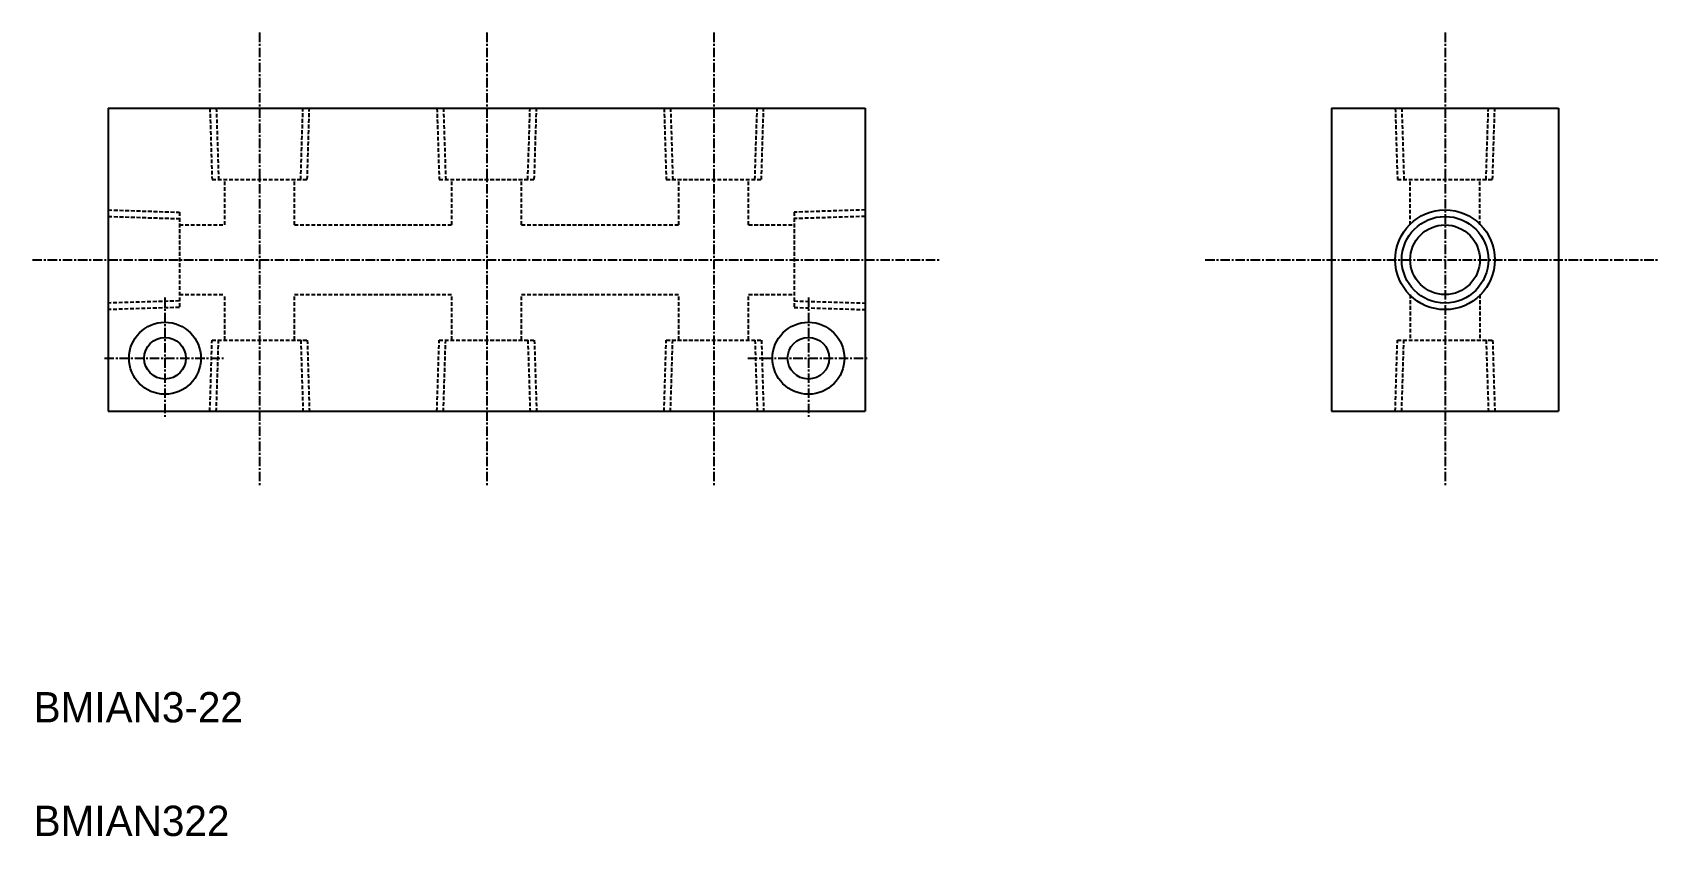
# Model space of a CAD drawing. Extents: x 1032 to 1247, y 37 to 143.
import ezdxf

# ---------------------------------------------------------------- set-up
doc = ezdxf.new("R2010")
doc.units = 0
doc.linetypes.add('CENTER', pattern=[2, 1.25, -0.25, 0.25, -0.25])
doc.linetypes.add('DASHED', pattern=[0.75, 0.5, -0.25])
doc.layers.get('0').update_dxf_attribs({"linetype": 'CONTINUOUS'})
doc.layers.add('CENTER', color=1, linetype='CENTER')

msp = doc.modelspace()

# ---------------------------------------------------------------- linework, layer by layer
at = {"color": 7, "linetype": 'CONTINUOUS'}
for p, q in [((1041.87, 133.35), (1141.87, 133.35)), ((1041.87, 133.35), (1041.87, 93.35)), ((1141.87, 133.35), (1141.87, 93.35)), ((1203.47, 133.35), (1233.47, 133.35)), ((1203.47, 133.35), (1203.47, 93.35)), ((1233.47, 133.35), (1233.47, 93.35)), ((1041.87, 93.35), (1141.87, 93.35)), ((1203.47, 93.35), (1233.47, 93.35))]:
    msp.add_line(p, q, dxfattribs=at)
at = {"color": 3, "linetype": 'DASHED'}
for p, q in [((1055.3, 133.35), (1055.59, 123.95)), ((1056.15, 133.38), (1056.45, 123.95)), ((1067.3, 123.95), (1067.6, 133.38)), ((1068.16, 123.95), (1068.45, 133.35)), ((1085.3, 133.35), (1085.59, 123.95)), ((1086.15, 133.38), (1086.45, 123.95)), ((1097.3, 123.95), (1097.6, 133.38)), ((1098.16, 123.95), (1098.45, 133.35)), ((1115.3, 133.35), (1115.59, 123.95)), ((1116.15, 133.38), (1116.45, 123.95)), ((1127.3, 123.95), (1127.6, 133.38)), ((1128.16, 123.95), (1128.45, 133.35)), ((1211.89, 133.35), (1212.18, 123.95)), ((1212.74, 133.38), (1213.04, 123.95)), ((1223.89, 123.95), (1224.19, 133.38)), ((1224.75, 123.95), (1225.04, 133.35)), ((1055.59, 123.95), (1068.16, 123.95)), ((1057.27, 117.95), (1057.27, 123.95)), ((1066.47, 117.95), (1066.47, 123.95)), ((1085.59, 123.95), (1098.16, 123.95)), ((1087.27, 117.95), (1087.27, 123.95)), ((1096.47, 117.95), (1096.47, 123.95)), ((1115.59, 123.95), (1128.16, 123.95)), ((1117.27, 117.95), (1117.27, 123.95)), ((1126.47, 117.95), (1126.47, 123.95)), ((1212.18, 123.95), (1224.75, 123.95)), ((1213.87, 117.95), (1213.87, 123.95)), ((1223.07, 117.95), (1223.07, 123.95)), ((1041.87, 119.93), (1051.27, 119.63)), ((1041.87, 119.07), (1051.27, 118.78)), ((1051.27, 119.63), (1051.27, 107.06)), ((1141.87, 119.93), (1132.47, 119.63)), ((1132.47, 119.63), (1132.47, 107.06)), ((1141.87, 119.07), (1132.47, 118.78)), ((1051.27, 117.95), (1057.27, 117.95)), ((1066.47, 117.95), (1087.27, 117.95)), ((1096.47, 117.95), (1117.27, 117.95)), ((1126.47, 117.95), (1132.47, 117.95)), ((1051.27, 107.92), (1041.87, 107.63)), ((1051.27, 108.75), (1057.27, 108.75)), ((1057.27, 102.75), (1057.27, 108.75)), ((1066.47, 108.75), (1087.27, 108.75)), ((1066.47, 102.75), (1066.47, 108.75)), ((1087.27, 102.75), (1087.27, 108.75)), ((1096.47, 108.75), (1117.27, 108.75)), ((1096.47, 102.75), (1096.47, 108.75)), ((1117.27, 102.75), (1117.27, 108.75)), ((1126.47, 102.75), (1126.47, 108.75)), ((1126.47, 108.75), (1132.47, 108.75)), ((1132.47, 107.92), (1141.87, 107.63)), ((1213.87, 108.75), (1213.87, 102.75)), ((1223.07, 108.75), (1223.07, 102.75)), ((1051.27, 107.06), (1041.87, 106.77)), ((1132.47, 107.06), (1141.87, 106.77)), ((1055.3, 93.35), (1055.59, 102.75)), ((1055.59, 102.75), (1068.16, 102.75)), ((1056.15, 93.32), (1056.45, 102.75)), ((1067.3, 102.75), (1067.6, 93.32)), ((1068.16, 102.75), (1068.45, 93.35)), ((1085.3, 93.35), (1085.59, 102.75)), ((1085.59, 102.75), (1098.16, 102.75)), ((1086.15, 93.32), (1086.45, 102.75)), ((1097.3, 102.75), (1097.6, 93.32)), ((1098.16, 102.75), (1098.45, 93.35)), ((1115.3, 93.35), (1115.59, 102.75)), ((1115.59, 102.75), (1128.16, 102.75)), ((1116.15, 93.32), (1116.45, 102.75)), ((1127.3, 102.75), (1127.6, 93.32)), ((1128.16, 102.75), (1128.45, 93.35)), ((1211.89, 93.35), (1212.18, 102.75)), ((1212.18, 102.75), (1224.75, 102.75)), ((1212.74, 93.32), (1213.04, 102.75)), ((1223.89, 102.75), (1224.19, 93.32)), ((1224.75, 102.75), (1225.04, 93.35))]:
    msp.add_line(p, q, dxfattribs=at)
at = {"color": 3, "linetype": 'CONTINUOUS'}
msp.add_circle((1218.47, 113.35), 6.58, dxfattribs=at)
at = {"color": 7, "linetype": 'CONTINUOUS'}
for centre, radius in [((1218.47, 113.35), 5.72), ((1218.47, 113.35), 4.6), ((1049.37, 100.35), 4.75), ((1134.37, 100.35), 4.75), ((1049.37, 100.35), 2.75), ((1134.37, 100.35), 2.75)]:
    msp.add_circle(centre, radius, dxfattribs=at)
at = {"layer": 'CENTER', "color": 1, "linetype": 'CENTER'}
for p, q in [((1061.87, 143.35), (1061.87, 83.35)), ((1091.87, 143.35), (1091.87, 83.35)), ((1121.87, 143.35), (1121.87, 83.35)), ((1218.47, 143.35), (1218.47, 83.35)), ((1031.87, 113.35), (1151.87, 113.35)), ((1186.79, 113.35), (1246.79, 113.35)), ((1049.37, 108.35), (1049.37, 92.35)), ((1134.37, 108.35), (1134.37, 92.35)), ((1041.37, 100.35), (1057.37, 100.35)), ((1126.37, 100.35), (1142.37, 100.35))]:
    msp.add_line(p, q, dxfattribs=at)

# ---------------------------------------------------------------- texts
at = {"color": 7, "linetype": 'CONTINUOUS'}
for s, p in [('BMIAN3-22', (1032.02, 52.27)), ('BMIAN322', (1032.02, 37.27))]:
    msp.add_text(s, height=4, dxfattribs=at).set_placement(p)

doc.saveas('drawing.dxf')
